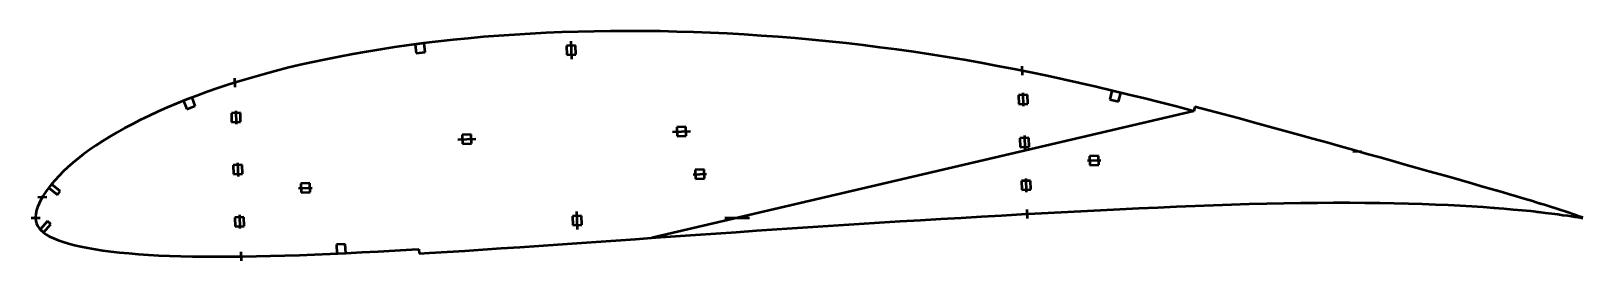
# Model space of a CAD drawing. Header units: metres. Extents: x -241 to 448, y -19 to 83.
import ezdxf

# ---------------------------------------------------------------- set-up
doc = ezdxf.new("R2010")
doc.units = ezdxf.units.M
for name, color, linetype, lineweight in [('FoilLayer', 1, 'Continuous', 50), ('StringerLayer', 1, 'Continuous', 50), ('SubLayer', 1, 'Continuous', 50)]:
    doc.layers.add(name, color=color, linetype=linetype, lineweight=lineweight)

msp = doc.modelspace()

# ---------------------------------------------------------------- linework, layer by layer
at = {"layer": 'FoilLayer'}
for p, q in [((8.92, 82.88), (1.71, 82.72)), ((16.2, 82.98), (8.92, 82.88)), ((23.51, 83.03), (16.2, 82.98)), ((30.84, 83), (23.51, 83.03)), ((38.22, 82.91), (30.84, 83)), ((45.63, 82.74), (38.22, 82.91)), ((-73.52, 76.72), (-79.91, 75.82)), ((-67.04, 77.58), (-73.52, 76.72)), ((-60.49, 78.37), (-67.04, 77.58)), ((-53.85, 79.12), (-60.49, 78.37)), ((-47.16, 79.78), (-53.85, 79.12)), ((-40.38, 80.38), (-47.16, 79.78)), ((-33.52, 80.93), (-40.38, 80.38)), ((-26.58, 81.41), (-33.52, 80.93)), ((-19.59, 81.84), (-26.58, 81.41)), ((-12.54, 82.21), (-19.59, 81.84)), ((-5.45, 82.49), (-12.54, 82.21)), ((1.71, 82.72), (-5.45, 82.49)), ((53.08, 82.51), (45.63, 82.74)), ((60.56, 82.23), (53.08, 82.51)), ((68.05, 81.87), (60.56, 82.23)), ((75.56, 81.45), (68.05, 81.87)), ((83.09, 80.97), (75.56, 81.45)), ((90.63, 80.41), (83.09, 80.97)), ((98.19, 79.79), (90.63, 80.41)), ((105.75, 79.11), (98.19, 79.79)), ((113.31, 78.38), (105.75, 79.11)), ((120.86, 77.58), (113.31, 78.38)), ((128.4, 76.7), (120.86, 77.58)), ((135.94, 75.77), (128.4, 76.7)), ((-116.2, 69.2), (-121.88, 67.93)), ((-110.39, 70.44), (-116.2, 69.2)), ((-104.49, 71.63), (-110.39, 70.44)), ((-98.48, 72.76), (-104.49, 71.63)), ((-92.38, 73.84), (-98.48, 72.76)), ((-86.2, 74.86), (-92.38, 73.84)), ((-79.91, 75.82), (-86.2, 74.86)), ((143.47, 74.77), (135.94, 75.77)), ((150.99, 73.71), (143.47, 74.77)), ((158.49, 72.59), (150.99, 73.71)), ((165.97, 71.4), (158.49, 72.59)), ((173.42, 70.16), (165.97, 71.4)), ((180.85, 68.85), (173.42, 70.16)), ((-143.49, 62.28), (-148.61, 60.77)), ((-138.25, 63.77), (-143.49, 62.28)), ((-132.9, 65.21), (-138.25, 63.77)), ((-127.44, 66.6), (-132.9, 65.21)), ((-121.88, 67.93), (-127.44, 66.6)), ((188.27, 67.48), (180.85, 68.85)), ((195.65, 66.05), (188.27, 67.48)), ((203.01, 64.58), (195.65, 66.05)), ((210.33, 63.06), (203.01, 64.58)), ((217.61, 61.47), (210.33, 63.06)), ((-163.21, 55.95), (-167.82, 54.27)), ((-158.46, 57.6), (-163.21, 55.95)), ((-153.6, 59.2), (-158.46, 57.6)), ((-148.61, 60.77), (-153.6, 59.2)), ((224.87, 59.83), (217.61, 61.47)), ((232.11, 58.15), (224.87, 59.83)), ((239.33, 56.43), (232.11, 58.15)), ((246.52, 54.71), (239.33, 56.43)), ((-180.91, 49.02), (-184.99, 47.23)), ((-176.69, 50.8), (-180.91, 49.02)), ((-172.32, 52.54), (-176.69, 50.8)), ((-167.82, 54.27), (-172.32, 52.54)), ((253.66, 52.96), (246.52, 54.71)), ((260.73, 51.2), (253.66, 52.96)), ((267.75, 49.41), (260.73, 51.2)), ((274.71, 47.61), (267.75, 49.41)), ((276, 49.34), (275.49, 47.41)), ((282.12, 47.74), (276, 49.34)), ((-196.45, 41.66), (-199.98, 39.77)), ((-192.76, 43.54), (-196.45, 41.66)), ((-188.94, 45.39), (-192.76, 43.54)), ((-184.99, 47.23), (-188.94, 45.39)), ((275.49, 47.41), (34.5, -8.94)), ((275.49, 47.41), (274.71, 47.61)), ((288.96, 45.92), (282.12, 47.74)), ((295.72, 44.11), (288.96, 45.92)), ((302.42, 42.28), (295.72, 44.11)), ((309.03, 40.46), (302.42, 42.28)), ((-206.61, 35.97), (-209.7, 34.05)), ((-203.38, 37.87), (-206.61, 35.97)), ((-199.98, 39.77), (-203.38, 37.87)), ((315.57, 38.67), (309.03, 40.46)), ((322.01, 36.9), (315.57, 38.67)), ((328.34, 35.14), (322.01, 36.9)), ((334.56, 33.4), (328.34, 35.14)), ((-218.11, 28.21), (-220.62, 26.28)), ((-215.45, 30.15), (-218.11, 28.21)), ((-212.64, 32.11), (-215.45, 30.15)), ((-209.7, 34.05), (-212.64, 32.11)), ((340.68, 31.69), (334.56, 33.4)), ((346.69, 30), (340.68, 31.69)), ((352.59, 28.35), (346.69, 30)), ((358.34, 26.74), (352.59, 28.35)), ((-225.14, 22.45), (-227.18, 20.53)), ((-222.96, 24.37), (-225.14, 22.45)), ((-220.62, 26.28), (-222.96, 24.37)), ((363.96, 25.15), (358.34, 26.74)), ((369.44, 23.61), (363.96, 25.15)), ((374.78, 22.09), (369.44, 23.61)), ((379.97, 20.63), (374.78, 22.09)), ((-232.39, 14.9), (-233.82, 13.08)), ((-230.81, 16.74), (-232.39, 14.9)), ((-229.06, 18.63), (-230.81, 16.74)), ((-227.18, 20.53), (-229.06, 18.63)), ((385, 19.21), (379.97, 20.63)), ((389.87, 17.84), (385, 19.21)), ((394.57, 16.5), (389.87, 17.84)), ((399.1, 15.21), (394.57, 16.5)), ((403.46, 13.97), (399.1, 15.21)), ((407.62, 12.79), (403.46, 13.97)), ((-237.15, 7.91), (-237.92, 6.35)), ((-236.2, 9.6), (-237.15, 7.91)), ((-235.09, 11.31), (-236.2, 9.6)), ((-233.82, 13.08), (-235.09, 11.31)), ((411.6, 11.64), (407.62, 12.79)), ((415.39, 10.54), (411.6, 11.64)), ((418.99, 9.47), (415.39, 10.54)), ((422.39, 8.46), (418.99, 9.47)), ((425.6, 7.49), (422.39, 8.46)), ((428.61, 6.56), (425.6, 7.49)), ((-239.5, 0.21), (-239.51, -0.14)), ((-239.34, 1.82), (-239.5, 0.21)), ((-239.02, 3.42), (-239.34, 1.82)), ((-238.57, 4.66), (-239.02, 3.42)), ((-237.92, 6.35), (-238.57, 4.66)), ((163.05, -0.5), (172.06, 0.03)), ((172.06, 0.03), (181.05, 0.56)), ((181.05, 0.56), (190.02, 1.08)), ((190.02, 1.08), (198.94, 1.57)), ((198.94, 1.57), (207.79, 2.04)), ((207.79, 2.04), (216.56, 2.5)), ((216.56, 2.5), (225.29, 2.98)), ((225.29, 2.98), (233.95, 3.43)), ((233.95, 3.43), (242.55, 3.84)), ((242.55, 3.84), (251.05, 4.24)), ((251.05, 4.24), (259.46, 4.63)), ((259.46, 4.63), (267.78, 5.01)), ((267.78, 5.01), (276.03, 5.35)), ((276.03, 5.35), (284.17, 5.65)), ((284.17, 5.65), (292.2, 5.91)), ((292.2, 5.91), (300.09, 6.16)), ((300.09, 6.16), (307.88, 6.38)), ((307.88, 6.38), (315.55, 6.53)), ((315.55, 6.53), (323.06, 6.64)), ((323.06, 6.64), (330.4, 6.71)), ((330.4, 6.71), (337.59, 6.76)), ((337.59, 6.76), (344.63, 6.76)), ((344.63, 6.76), (351.5, 6.71)), ((351.5, 6.71), (358.17, 6.62)), ((358.17, 6.62), (364.63, 6.51)), ((364.63, 6.51), (370.91, 6.36)), ((370.91, 6.36), (377, 6.18)), ((377, 6.18), (382.87, 5.96)), ((382.87, 5.96), (388.52, 5.71)), ((388.52, 5.71), (393.93, 5.44)), ((393.93, 5.44), (399.14, 5.15)), ((399.14, 5.15), (404.11, 4.84)), ((404.11, 4.84), (408.83, 4.48)), ((408.83, 4.48), (413.3, 4.11)), ((413.3, 4.11), (417.5, 3.75)), ((417.5, 3.75), (421.46, 3.38)), ((421.46, 3.38), (425.16, 3.01)), ((425.16, 3.01), (428.59, 2.63)), ((428.59, 2.63), (431.76, 2.26)), ((431.42, 5.69), (428.61, 6.56)), ((434.03, 4.87), (431.42, 5.69)), ((431.76, 2.26), (434.64, 1.89)), ((436.43, 4.1), (434.03, 4.87)), ((434.64, 1.89), (437.26, 1.55)), ((438.63, 3.39), (436.43, 4.1)), ((437.26, 1.55), (439.59, 1.23)), ((440.61, 2.73), (438.63, 3.39)), ((439.59, 1.23), (441.66, 0.94)), ((442.39, 2.13), (440.61, 2.73)), ((441.66, 0.94), (443.45, 0.68)), ((443.95, 1.61), (442.39, 2.13)), ((443.45, 0.68), (444.97, 0.46)), ((445.3, 1.15), (443.95, 1.61)), ((444.97, 0.46), (446.22, 0.28)), ((446.42, 0.76), (445.3, 1.15)), ((446.22, 0.28), (447.21, 0.12)), ((447.31, 0.45), (446.42, 0.76)), ((447.21, 0.12), (447.91, 0.01)), ((447.95, 0.22), (447.31, 0.45)), ((447.91, 0.01), (448.35, -0.05)), ((448.36, 0.08), (447.95, 0.22)), ((448.5, 0.03), (448.36, 0.08)), ((448.5, -0.08), (448.5, 0.03)), ((-239.51, -0.14), (-239.38, -1.58)), ((-239.38, -1.58), (-239.07, -2.6)), ((-239.07, -2.6), (-238.6, -3.59)), ((-238.6, -3.59), (-237.91, -4.6)), ((-237.91, -4.6), (-237.05, -5.58)), ((-237.05, -5.58), (-235.99, -6.54)), ((-235.99, -6.54), (-234.75, -7.44)), ((62.94, -6.94), (71.98, -6.33)), ((71.98, -6.33), (81.03, -5.72)), ((81.03, -5.72), (90.1, -5.1)), ((90.1, -5.1), (99.23, -4.48)), ((99.23, -4.48), (108.37, -3.88)), ((108.37, -3.88), (117.5, -3.31)), ((117.5, -3.31), (126.63, -2.73)), ((126.63, -2.73), (135.74, -2.15)), ((135.74, -2.15), (144.86, -1.57)), ((144.86, -1.57), (153.97, -1.03)), ((153.97, -1.03), (163.05, -0.5)), ((448.35, -0.05), (448.5, -0.08)), ((-234.75, -7.44), (-233.27, -8.3)), ((-233.27, -8.3), (-231.51, -9.13)), ((-231.51, -9.13), (-229.5, -9.93)), ((-229.5, -9.93), (-227.25, -10.72)), ((-227.25, -10.72), (-224.84, -11.47)), ((-224.84, -11.47), (-222.22, -12.17)), ((-222.22, -12.17), (-219.39, -12.81)), ((-219.39, -12.81), (-216.32, -13.41)), ((-216.32, -13.41), (-213.04, -13.98)), ((-40.58, -14.14), (-32.42, -13.58)), ((-32.42, -13.58), (-24.15, -13.02)), ((-24.15, -13.02), (-15.79, -12.47)), ((-15.79, -12.47), (-7.35, -11.88)), ((-7.35, -11.88), (1.18, -11.27)), ((1.18, -11.27), (9.81, -10.66)), ((9.81, -10.66), (18.51, -10.05)), ((18.51, -10.05), (27.29, -9.45)), ((27.29, -9.45), (36.11, -8.83)), ((36.11, -8.83), (44.99, -8.2)), ((44.99, -8.2), (53.94, -7.56)), ((53.94, -7.56), (62.94, -6.94)), ((-213.04, -13.98), (-209.59, -14.52)), ((-209.59, -14.52), (-205.95, -15)), ((-205.95, -15), (-202.1, -15.42)), ((-202.1, -15.42), (-198.03, -15.79)), ((-198.03, -15.79), (-193.76, -16.13)), ((-193.76, -16.13), (-189.32, -16.45)), ((-189.32, -16.45), (-184.71, -16.72)), ((-184.71, -16.72), (-179.92, -16.91)), ((-179.92, -16.91), (-174.93, -17.07)), ((-174.93, -17.07), (-169.73, -17.18)), ((-169.73, -17.18), (-164.38, -17.26)), ((-164.38, -17.26), (-158.86, -17.29)), ((-158.86, -17.29), (-153.18, -17.27)), ((-153.18, -17.27), (-147.3, -17.2)), ((-147.3, -17.2), (-141.23, -17.09)), ((-141.23, -17.09), (-135, -16.96)), ((-135, -16.96), (-128.63, -16.79)), ((-128.63, -16.79), (-122.11, -16.57)), ((-122.11, -16.57), (-115.42, -16.31)), ((-115.42, -16.31), (-108.56, -16)), ((-108.56, -16), (-101.54, -15.69)), ((-101.54, -15.69), (-94.4, -15.36)), ((-94.4, -15.36), (-87.14, -14.98)), ((-87.14, -14.98), (-79.73, -14.56)), ((-79.73, -14.56), (-72.16, -14.11)), ((-72.16, -14.11), (-69.12, -13.93)), ((-69.12, -13.93), (-69, -15.93)), ((-69, -15.93), (-64.34, -15.65)), ((-64.34, -15.65), (-56.53, -15.18)), ((-56.53, -15.18), (-48.61, -14.68)), ((-48.61, -14.68), (-40.58, -14.14))]:
    msp.add_line(p, q, dxfattribs=at)
at = {"layer": 'StringerLayer'}
for p, q in [((-66.76, 77.61), (-70.72, 77.09)), ((-70.72, 77.09), (-70.2, 73.13)), ((-66.23, 73.65), (-66.76, 77.61)), ((-70.2, 73.13), (-66.23, 73.65)), ((239.09, 56.49), (238.16, 52.6)), ((242.98, 55.56), (239.09, 56.49)), ((242.04, 51.67), (242.98, 55.56)), ((-169.92, 53.46), (-173.65, 52.03)), ((-173.65, 52.03), (-172.22, 48.3)), ((-172.22, 48.3), (-168.49, 49.73)), ((-168.49, 49.73), (-169.92, 53.46)), ((238.16, 52.6), (242.04, 51.67)), ((-232.41, 14.88), (-233.64, 13.3)), ((-228.48, 11.79), (-232.41, 14.88)), ((-233.64, 13.3), (-229.71, 10.22)), ((-229.71, 10.22), (-228.48, 11.79)), ((-234.15, -1.47), (-237.47, -5.21)), ((-237.47, -5.21), (-235.97, -6.54)), ((-235.97, -6.54), (-232.66, -2.8)), ((-232.66, -2.8), (-234.15, -1.47)), ((-101.77, -11.7), (-105.76, -11.88)), ((-105.76, -11.88), (-105.59, -15.87)), ((-101.59, -15.7), (-101.77, -11.7)), ((-105.59, -15.87), (-101.59, -15.7))]:
    msp.add_line(p, q, dxfattribs=at)
at = {"layer": 'SubLayer'}
for p, q in [((0.61, 76.55), (-3.39, 76.41)), ((-3.39, 76.41), (-3.25, 72.41)), ((-1.46, 78.48), (-1.18, 70.48)), ((0.75, 72.55), (0.61, 76.55)), ((-3.25, 72.41), (0.75, 72.55)), ((199.05, 67.36), (199.19, 63.36)), ((-150.98, 62.04), (-150.84, 58.05)), ((199.46, 55.62), (199.67, 49.63)), ((201.49, 54.69), (197.5, 54.55)), ((197.5, 54.55), (197.64, 50.56)), ((197.64, 50.56), (201.63, 50.7)), ((201.63, 50.7), (201.49, 54.69)), ((-148.44, 46.66), (-152.44, 46.52)), ((-152.44, 46.52), (-152.3, 42.53)), ((-152.3, 42.53), (-148.3, 42.67)), ((-150.47, 47.59), (-150.26, 41.6)), ((-148.3, 42.67), (-148.44, 46.66)), ((-51.72, 34.85), (-43.72, 35.13)), ((-45.79, 37.06), (-49.79, 36.92)), ((-49.79, 36.92), (-49.65, 32.92)), ((-45.65, 33.06), (-45.79, 37.06)), ((43.72, 38.18), (51.72, 38.46)), ((49.65, 40.39), (45.65, 40.25)), ((45.65, 40.25), (45.79, 36.25)), ((45.79, 36.25), (49.79, 36.39)), ((49.79, 36.39), (49.65, 40.39)), ((202.16, 35.59), (198.16, 35.45)), ((198.16, 35.45), (198.3, 31.46)), ((200.13, 36.52), (200.34, 30.53)), ((202.3, 31.6), (202.16, 35.59)), ((-49.65, 32.92), (-45.65, 33.06)), ((198.3, 31.46), (202.3, 31.6)), ((346.11, 29.54), (350.11, 29.68)), ((-147.63, 23.49), (-151.63, 23.35)), ((-151.63, 23.35), (-151.49, 19.35)), ((-149.66, 24.42), (-149.45, 18.42)), ((-147.49, 19.49), (-147.63, 23.49)), ((57.77, 21.47), (53.77, 21.33)), ((53.77, 21.33), (53.91, 17.33)), ((57.91, 17.47), (57.77, 21.47)), ((228.21, 25.42), (234.2, 25.63)), ((233.13, 27.59), (229.14, 27.45)), ((229.14, 27.45), (229.28, 23.45)), ((229.28, 23.45), (233.27, 23.59)), ((233.27, 23.59), (233.13, 27.59)), ((371.71, 22.44), (372, 23.4)), ((-151.49, 19.35), (-147.49, 19.49)), ((-117.59, 15.34), (-121.59, 15.2)), ((-121.59, 15.2), (-121.45, 11.21)), ((-117.45, 11.35), (-117.59, 15.34)), ((52.85, 19.29), (58.84, 19.5)), ((53.91, 17.33), (57.91, 17.47)), ((202.83, 16.49), (198.83, 16.36)), ((198.83, 16.36), (198.97, 12.36)), ((200.79, 17.42), (201, 11.43)), ((202.97, 12.5), (202.83, 16.49)), ((-238.42, 9.12), (-234.43, 9.26)), ((-122.52, 13.17), (-116.52, 13.38)), ((-121.45, 11.21), (-117.45, 11.35)), ((198.97, 12.36), (202.97, 12.5)), ((368.72, 5.91), (368.8, 6.91)), ((410.19, 11.53), (410.49, 12.48)), ((-241.5, 0), (-237.5, 0)), ((-146.82, 0.31), (-150.82, 0.17)), ((-150.82, 0.17), (-150.68, -3.83)), ((-148.85, 1.24), (-148.65, -4.76)), ((-146.68, -3.69), (-146.82, 0.31)), ((3.25, 0.9), (-0.75, 0.76)), ((-0.75, 0.76), (-0.61, -3.24)), ((1.46, -5.17), (1.18, 2.83)), ((3.39, -3.1), (3.25, 0.9)), ((67, 0), (77.9, 0)), ((201.27, 3.69), (201.41, -0.3)), ((408.7, 3.99), (408.81, 4.98)), ((428.61, 2.12), (428.74, 3.12)), ((429.36, 5.81), (429.67, 6.76)), ((-150.68, -3.83), (-146.68, -3.69)), ((-0.61, -3.24), (3.39, -3.1)), ((-148.28, -15.21), (-148.14, -19.21))]:
    msp.add_line(p, q, dxfattribs=at)

doc.saveas('drawing.dxf')
